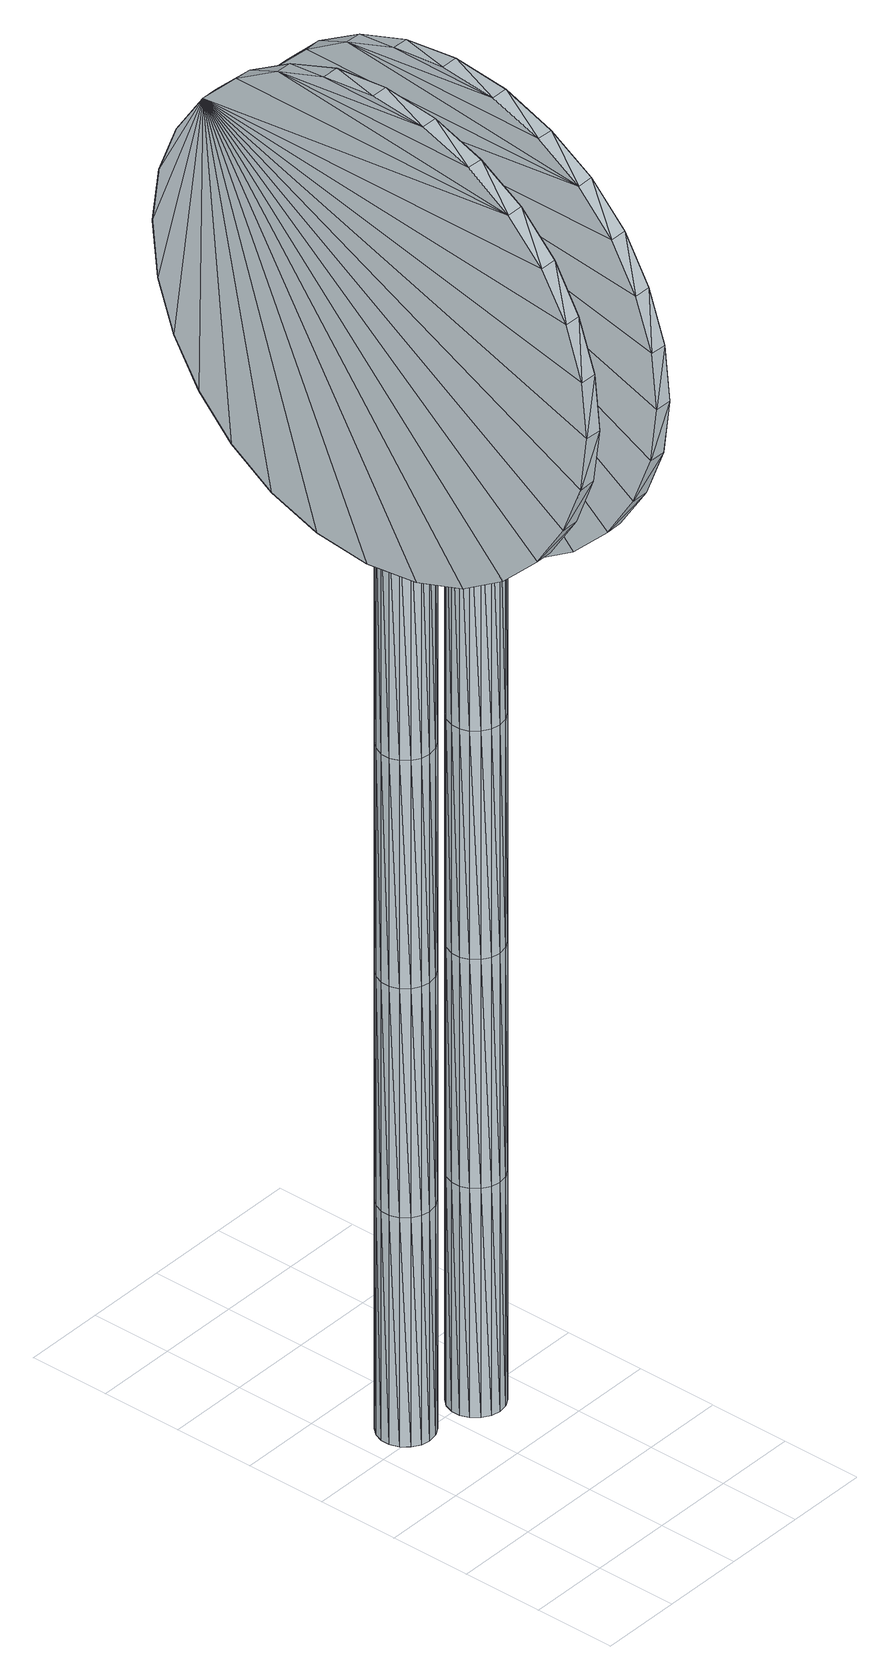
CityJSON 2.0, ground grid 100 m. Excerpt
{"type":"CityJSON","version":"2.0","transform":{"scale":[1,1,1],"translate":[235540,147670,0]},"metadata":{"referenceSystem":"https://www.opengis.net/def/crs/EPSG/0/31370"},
"CityObjects":{
"object1":{"type":"GenericCityObject","attributes":{"cluster":43,"mean_distance_to_centroid":0.143,"new_centroid_x":235489.19,"new_centroid_y":148067.54,"mean_distance_to_camera":5.22,"H1":0,"H2":0,"Z_final":110.97,"cluster2":-1,"proj_x":235486.86,"proj_y":148068.6,"id_line":90721,"bearing_l":204.55,"distance":2.57,"orientation":"left","G_obj":24.55},"geometry":[{"type":"MultiSurface","lod":"2","boundaries":[[[0,1,2]],[[2,1,3]],[[3,1,4]],[[4,1,5]],[[5,1,6]],[[1,7,6]],[[1,8,7]],[[1,9,8]],[[1,10,9]],[[1,11,10]],[[1,12,11]],[[1,13,12]],[[1,14,13]],[[15,14,1]],[[16,15,1]],[[17,16,1]],[[18,17,1]],[[0,18,1]],[[19,20,0]],[[19,0,2]],[[21,19,2]],[[21,2,3]],[[21,3,22]],[[22,3,4]],[[22,4,23]],[[23,4,5]],[[23,5,24]],[[24,5,6]],[[24,6,25]],[[25,6,7]],[[25,7,26]],[[26,7,8]],[[26,8,27]],[[8,9,27]],[[27,9,28]],[[9,10,28]],[[10,29,28]],[[10,11,29]],[[11,30,29]],[[11,12,30]],[[30,12,31]],[[31,12,13]],[[31,13,32]],[[32,13,14]],[[32,14,33]],[[33,14,15]],[[33,15,34]],[[34,15,16]],[[34,16,35]],[[35,16,17]],[[36,35,17]],[[18,36,17]],[[20,36,18]],[[20,18,0]],[[37,38,20]],[[37,20,19]],[[39,37,19]],[[21,39,19]],[[39,21,40]],[[40,21,22]],[[40,22,41]],[[41,22,23]],[[41,23,42]],[[42,23,24]],[[42,24,43]],[[43,24,25]],[[43,25,44]],[[44,25,26]],[[26,45,44]],[[26,27,45]],[[27,46,45]],[[27,28,46]],[[28,47,46]],[[28,29,47]],[[47,29,48]],[[29,30,48]],[[48,30,49]],[[49,30,31]],[[49,31,50]],[[50,31,32]],[[50,32,51]],[[51,32,33]],[[51,33,52]],[[52,33,34]],[[52,34,53]],[[53,34,35]],[[54,53,35]],[[54,35,36]],[[38,54,36]],[[38,36,20]],[[55,56,38]],[[55,38,37]],[[57,55,37]],[[57,37,39]],[[57,39,58]],[[58,39,40]],[[58,40,59]],[[59,40,41]],[[59,41,60]],[[60,41,42]],[[60,42,61]],[[61,42,43]],[[61,43,62]],[[62,43,44]],[[44,63,62]],[[44,45,63]],[[45,64,63]],[[45,46,64]],[[46,65,64]],[[46,47,65]],[[47,66,65]],[[47,48,66]],[[66,48,67]],[[67,48,49]],[[67,49,68]],[[68,49,50]],[[68,50,69]],[[69,50,51]],[[69,51,70]],[[70,51,52]],[[70,52,71]],[[71,52,53]],[[72,71,53]],[[72,53,54]],[[56,72,54]],[[56,54,38]],[[73,74,56]],[[73,56,55]],[[75,73,55]],[[75,55,57]],[[75,57,76]],[[76,57,58]],[[76,58,77]],[[77,58,59]],[[77,59,78]],[[78,59,60]],[[78,60,79]],[[79,60,61]],[[79,61,80]],[[80,61,62]],[[62,81,80]],[[62,63,81]],[[63,82,81]],[[63,64,82]],[[64,83,82]],[[64,65,83]],[[65,84,83]],[[65,66,84]],[[84,66,85]],[[85,66,67]],[[85,67,86]],[[86,67,68]],[[86,68,87]],[[87,68,69]],[[87,69,88]],[[88,69,70]],[[88,70,89]],[[89,70,71]],[[90,89,71]],[[90,71,72]],[[74,90,72]],[[74,72,56]],[[91,92,74]],[[91,74,73]],[[93,91,73]],[[93,73,75]],[[93,75,94]],[[94,75,76]],[[94,76,95]],[[95,76,77]],[[95,77,96]],[[96,77,78]],[[96,78,97]],[[97,78,79]],[[97,79,98]],[[98,79,80]],[[80,99,98]],[[80,81,99]],[[81,100,99]],[[81,82,100]],[[82,101,100]],[[82,83,101]],[[83,102,101]],[[83,84,102]],[[102,84,103]],[[103,84,85]],[[103,85,104]],[[104,85,86]],[[104,86,105]],[[105,86,87]],[[105,87,106]],[[106,87,88]],[[106,88,107]],[[107,88,89]],[[108,107,89]],[[108,89,90]],[[92,108,90]],[[92,90,74]],[[92,91,109]],[[91,93,109]],[[93,94,109]],[[94,95,109]],[[95,96,109]],[[109,96,97]],[[109,97,98]],[[109,98,99]],[[109,99,100]],[[109,100,101]],[[109,101,102]],[[109,102,103]],[[109,103,104]],[[105,109,104]],[[106,109,105]],[[107,109,106]],[[108,109,107]],[[92,109,108]],[[110,111,112]],[[113,112,114]],[[115,112,113]],[[116,112,115]],[[117,112,116]],[[118,112,117]],[[119,112,118]],[[120,112,119]],[[121,112,120]],[[122,112,121]],[[122,123,112]],[[123,110,112]],[[111,124,112]],[[124,125,112]],[[125,126,112]],[[126,127,112]],[[127,128,112]],[[128,129,112]],[[129,130,112]],[[130,131,112]],[[112,131,132]],[[131,133,132]],[[131,134,133]],[[133,134,135]],[[133,135,136]],[[135,137,136]],[[133,136,138]],[[136,139,138]],[[136,137,139]],[[137,140,139]],[[137,135,140]],[[135,141,140]],[[135,134,141]],[[134,142,141]],[[134,131,142]],[[131,143,142]],[[131,130,143]],[[143,130,144]],[[144,130,129]],[[144,129,145]],[[145,129,128]],[[145,128,146]],[[146,127,147]],[[147,127,126]],[[147,126,148]],[[148,126,125]],[[148,125,149]],[[149,125,124]],[[150,149,124]],[[150,124,111]],[[151,150,111]],[[151,111,110]],[[152,151,110]],[[152,110,123]],[[146,128,127]],[[153,123,122]],[[154,153,122]],[[154,122,121]],[[155,154,121]],[[155,121,120]],[[156,155,120]],[[156,120,119]],[[157,156,119]],[[157,119,118]],[[157,118,158]],[[158,118,117]],[[158,117,159]],[[153,152,123]],[[159,117,116]],[[159,116,160]],[[160,116,115]],[[160,115,161]],[[161,115,113]],[[161,113,162]],[[162,113,114]],[[162,114,163]],[[163,114,112]],[[163,112,164]],[[164,112,132]],[[132,165,164]],[[132,133,165]],[[133,138,165]],[[138,139,140]],[[161,162,163]],[[160,161,163]],[[159,160,163]],[[158,159,163]],[[157,158,163]],[[156,157,163]],[[155,156,163]],[[154,155,163]],[[153,154,163]],[[153,163,152]],[[152,163,151]],[[151,163,150]],[[150,163,149]],[[149,163,148]],[[148,163,147]],[[147,163,146]],[[146,163,145]],[[145,163,144]],[[144,163,143]],[[143,163,142]],[[163,164,142]],[[142,164,165]],[[142,165,141]],[[165,140,141]],[[165,138,140]],[[166,167,168]],[[168,167,169]],[[170,168,169]],[[170,169,171]],[[170,171,172]],[[172,171,173]],[[172,173,174]],[[174,173,175]],[[174,175,176]],[[176,175,177]],[[176,177,178]],[[178,177,179]],[[178,179,180]],[[180,179,181]],[[180,181,182]],[[182,181,183]],[[182,183,184]],[[184,183,185]],[[184,185,186]],[[186,185,187]],[[186,187,188]],[[188,187,189]],[[188,189,190]],[[190,189,191]],[[192,190,191]],[[192,191,193]],[[194,192,193]],[[194,193,195]],[[196,194,195]],[[196,195,197]],[[198,196,197]],[[198,197,199]],[[200,198,199]],[[200,199,201]],[[202,200,201]],[[202,201,203]],[[204,202,203]],[[204,203,205]],[[206,204,205]],[[206,205,207]],[[208,206,207]],[[208,207,209]],[[210,208,209]],[[210,209,211]],[[212,210,211]],[[212,211,213]],[[214,212,213]],[[214,213,215]],[[216,214,215]],[[216,215,217]],[[216,217,218]],[[218,217,219]],[[218,219,220]],[[220,219,221]],[[220,221,222]],[[222,221,223]],[[222,223,224]],[[224,223,225]],[[224,225,226]],[[226,225,227]],[[226,227,228]],[[228,227,229]],[[228,229,230]],[[230,229,231]],[[230,231,232]],[[232,231,233]],[[232,233,234]],[[234,233,235]],[[234,235,236]],[[236,235,237]],[[236,237,238]],[[238,237,239]],[[240,238,239]],[[240,239,241]],[[240,241,242]],[[242,241,243]],[[243,244,242]],[[243,245,244]],[[244,245,246]],[[246,245,247]],[[246,247,248]],[[248,247,249]],[[248,249,250]],[[250,249,251]],[[250,251,252]],[[252,251,253]],[[252,253,254]],[[254,253,255]],[[254,255,256]],[[256,255,257]],[[256,257,258]],[[258,257,259]],[[258,259,260]],[[260,259,261]],[[260,261,262]],[[262,261,263]],[[262,263,264]],[[264,263,265]],[[264,265,266]],[[266,265,267]],[[266,267,268]],[[268,267,269]],[[269,270,268]],[[269,271,270]],[[271,272,270]],[[271,273,272]],[[273,274,272]],[[273,275,274]],[[275,276,274]],[[275,277,276]],[[277,278,276]],[[277,279,278]],[[279,280,278]],[[279,281,280]],[[281,282,280]],[[281,283,282]],[[283,284,282]],[[283,285,284]],[[285,286,284]],[[285,287,286]],[[287,288,286]],[[287,289,288]],[[289,290,288]],[[289,291,290]],[[290,291,292]],[[292,291,293]],[[292,293,294]],[[294,293,295]],[[294,295,296]],[[296,295,297]],[[296,297,298]],[[298,297,299]],[[298,299,300]],[[300,299,301]],[[300,301,302]],[[302,301,303]],[[302,303,304]],[[304,303,305]],[[304,305,306]],[[306,305,307]],[[306,307,308]],[[308,307,309]],[[308,309,310]],[[310,309,311]],[[310,311,312]],[[312,311,313]],[[313,166,312]],[[313,167,166]],[[169,167,313]],[[169,313,171]],[[171,313,311]],[[173,171,311]],[[173,311,309]],[[175,173,309]],[[175,309,307]],[[177,175,307]],[[177,307,305]],[[179,177,305]],[[179,305,303]],[[181,179,303]],[[181,303,301]],[[183,181,301]],[[183,301,299]],[[183,299,297]],[[185,183,297]],[[185,297,295]],[[187,185,295]],[[187,295,293]],[[189,187,293]],[[189,293,291]],[[189,291,289]],[[189,289,287]],[[191,189,287]],[[191,287,285]],[[193,191,285]],[[195,193,285]],[[195,285,283]],[[197,195,283]],[[199,197,283]],[[201,199,283]],[[201,283,281]],[[203,201,281]],[[205,203,281]],[[205,281,279]],[[205,279,207]],[[207,279,209]],[[209,279,277]],[[209,277,211]],[[211,277,275]],[[211,275,213]],[[213,275,273]],[[213,273,215]],[[215,273,271]],[[215,271,217]],[[217,271,219]],[[219,271,269]],[[219,269,221]],[[221,269,223]],[[223,269,267]],[[223,267,225]],[[225,267,265]],[[225,265,227]],[[227,265,263]],[[227,263,229]],[[229,263,261]],[[229,261,231]],[[231,261,259]],[[231,259,257]],[[231,257,233]],[[233,257,255]],[[233,255,235]],[[235,255,253]],[[235,253,237]],[[253,251,237]],[[237,251,249]],[[237,249,239]],[[249,247,239]],[[239,247,245]],[[239,245,241]],[[241,245,243]],[[240,242,244]],[[168,312,166]],[[170,312,168]],[[170,310,312]],[[172,310,170]],[[172,308,310]],[[174,308,172]],[[174,306,308]],[[176,306,174]],[[176,304,306]],[[178,304,176]],[[178,302,304]],[[180,302,178]],[[180,300,302]],[[182,300,180]],[[182,298,300]],[[182,296,298]],[[184,296,182]],[[184,294,296]],[[186,294,184]],[[186,292,294]],[[188,292,186]],[[188,290,292]],[[188,288,290]],[[188,286,288]],[[190,286,188]],[[190,284,286]],[[192,284,190]],[[194,284,192]],[[194,282,284]],[[196,282,194]],[[198,282,196]],[[200,282,198]],[[200,280,282]],[[202,280,200]],[[204,280,202]],[[204,278,280]],[[204,206,278]],[[206,208,278]],[[208,276,278]],[[208,210,276]],[[210,274,276]],[[210,212,274]],[[212,272,274]],[[212,214,272]],[[214,270,272]],[[214,216,270]],[[216,218,270]],[[218,268,270]],[[218,220,268]],[[220,222,268]],[[222,266,268]],[[222,224,266]],[[224,264,266]],[[224,226,264]],[[226,262,264]],[[226,228,262]],[[228,260,262]],[[228,230,260]],[[230,258,260]],[[230,256,258]],[[230,232,256]],[[232,254,256]],[[232,234,254]],[[234,252,254]],[[234,236,252]],[[252,236,250]],[[236,248,250]],[[236,238,248]],[[248,238,246]],[[238,244,246]],[[238,240,244]],[[314,315,316]],[[316,315,317]],[[318,316,317]],[[318,317,319]],[[318,319,320]],[[320,319,321]],[[320,321,322]],[[322,321,323]],[[322,323,324]],[[324,323,325]],[[324,325,326]],[[326,325,327]],[[326,327,328]],[[328,327,329]],[[328,329,330]],[[330,329,331]],[[330,331,332]],[[332,331,333]],[[332,333,334]],[[334,333,335]],[[334,335,336]],[[336,335,337]],[[336,337,338]],[[338,337,339]],[[340,338,339]],[[340,339,341]],[[342,340,341]],[[342,341,343]],[[344,342,343]],[[344,343,345]],[[346,344,345]],[[346,345,347]],[[348,346,347]],[[348,347,349]],[[350,348,349]],[[350,349,351]],[[352,350,351]],[[352,351,353]],[[354,352,353]],[[354,353,355]],[[356,354,355]],[[356,355,357]],[[358,356,357]],[[358,357,359]],[[360,358,359]],[[360,359,361]],[[362,360,361]],[[362,361,363]],[[364,362,363]],[[364,363,365]],[[364,365,366]],[[366,365,367]],[[366,367,368]],[[368,367,369]],[[368,369,370]],[[370,369,371]],[[370,371,372]],[[372,371,373]],[[372,373,374]],[[374,373,375]],[[374,375,376]],[[376,375,377]],[[376,377,378]],[[378,377,379]],[[378,379,380]],[[380,379,381]],[[380,381,382]],[[382,381,383]],[[382,383,384]],[[384,383,385]],[[384,385,386]],[[386,385,387]],[[388,386,387]],[[388,387,389]],[[388,389,390]],[[390,389,391]],[[391,392,390]],[[391,393,392]],[[392,393,394]],[[394,393,395]],[[394,395,396]],[[396,395,397]],[[396,397,398]],[[398,397,399]],[[398,399,400]],[[400,399,401]],[[400,401,402]],[[402,401,403]],[[402,403,404]],[[404,403,405]],[[404,405,406]],[[406,405,407]],[[406,407,408]],[[408,407,409]],[[408,409,410]],[[410,409,411]],[[410,411,412]],[[412,411,413]],[[412,413,414]],[[414,413,415]],[[414,415,416]],[[416,415,417]],[[417,418,416]],[[417,419,418]],[[419,420,418]],[[419,421,420]],[[421,422,420]],[[421,423,422]],[[423,424,422]],[[423,425,424]],[[425,426,424]],[[425,427,426]],[[427,428,426]],[[427,429,428]],[[429,430,428]],[[429,431,430]],[[431,432,430]],[[431,433,432]],[[433,434,432]],[[433,435,434]],[[435,436,434]],[[435,437,436]],[[437,438,436]],[[437,439,438]],[[438,439,440]],[[440,439,441]],[[440,441,442]],[[442,441,443]],[[442,443,444]],[[444,443,445]],[[444,445,446]],[[446,445,447]],[[446,447,448]],[[448,447,449]],[[448,449,450]],[[450,449,451]],[[450,451,452]],[[452,451,453]],[[452,453,454]],[[454,453,455]],[[454,455,456]],[[456,455,457]],[[456,457,458]],[[458,457,459]],[[458,459,460]],[[460,459,461]],[[461,314,460]],[[461,315,314]],[[317,315,461]],[[317,461,319]],[[319,461,459]],[[321,319,459]],[[321,459,457]],[[323,321,457]],[[323,457,455]],[[325,323,455]],[[325,455,453]],[[327,325,453]],[[327,453,451]],[[329,327,451]],[[329,451,449]],[[331,329,449]],[[331,449,447]],[[331,447,445]],[[333,331,445]],[[333,445,443]],[[335,333,443]],[[335,443,441]],[[337,335,441]],[[337,441,439]],[[337,439,437]],[[337,437,435]],[[339,337,435]],[[339,435,433]],[[341,339,433]],[[343,341,433]],[[343,433,431]],[[345,343,431]],[[347,345,431]],[[349,347,431]],[[349,431,429]],[[351,349,429]],[[353,351,429]],[[353,429,427]],[[353,427,355]],[[355,427,357]],[[357,427,425]],[[357,425,359]],[[359,425,423]],[[359,423,361]],[[361,423,421]],[[361,421,363]],[[363,421,419]],[[363,419,365]],[[365,419,367]],[[367,419,417]],[[367,417,369]],[[369,417,371]],[[371,417,415]],[[371,415,373]],[[373,415,413]],[[373,413,375]],[[375,413,411]],[[375,411,377]],[[377,411,409]],[[377,409,379]],[[379,409,407]],[[379,407,405]],[[379,405,381]],[[381,405,403]],[[381,403,383]],[[383,403,401]],[[383,401,385]],[[401,399,385]],[[385,399,397]],[[385,397,387]],[[397,395,387]],[[387,395,393]],[[387,393,389]],[[389,393,391]],[[388,390,392]],[[316,460,314]],[[318,460,316]],[[318,458,460]],[[320,458,318]],[[320,456,458]],[[322,456,320]],[[322,454,456]],[[324,454,322]],[[324,452,454]],[[326,452,324]],[[326,450,452]],[[328,450,326]],[[328,448,450]],[[330,448,328]],[[330,446,448]],[[330,444,446]],[[332,444,330]],[[332,442,444]],[[334,442,332]],[[334,440,442]],[[336,440,334]],[[336,438,440]],[[336,436,438]],[[336,434,436]],[[338,434,336]],[[338,432,434]],[[340,432,338]],[[342,432,340]],[[342,430,432]],[[344,430,342]],[[346,430,344]],[[348,430,346]],[[348,428,430]],[[350,428,348]],[[352,428,350]],[[352,426,428]],[[352,354,426]],[[354,356,426]],[[356,424,426]],[[356,358,424]],[[358,422,424]],[[358,360,422]],[[360,420,422]],[[360,362,420]],[[362,418,420]],[[362,364,418]],[[364,366,418]],[[366,416,418]],[[366,368,416]],[[368,370,416]],[[370,414,416]],[[370,372,414]],[[372,412,414]],[[372,374,412]],[[374,410,412]],[[374,376,410]],[[376,408,410]],[[376,378,408]],[[378,406,408]],[[378,404,406]],[[378,380,404]],[[380,402,404]],[[380,382,402]],[[382,400,402]],[[382,384,400]],[[400,384,398]],[[384,396,398]],[[384,386,396]],[[396,386,394]],[[386,392,394]],[[386,388,392]]]}]},
"object2":{"type":"GenericCityObject","attributes":{"cluster":77,"mean_distance_to_centroid":0.174,"new_centroid_x":235577.16,"new_centroid_y":148045.66,"mean_distance_to_camera":6.97,"H1":0,"H2":0,"Z_final":105.87,"cluster2":-1,"proj_x":235574.45,"proj_y":148048.76,"id_line":97387,"bearing_l":228.71,"distance":4.12,"orientation":"left","G_obj":48.71},"geometry":[{"type":"MultiSurface","lod":"2","boundaries":[[[462,463,464]],[[464,463,465]],[[465,463,466]],[[466,463,467]],[[467,463,468]],[[463,469,468]],[[463,470,469]],[[463,471,470]],[[463,472,471]],[[463,473,472]],[[463,474,473]],[[463,475,474]],[[463,476,475]],[[477,476,463]],[[478,477,463]],[[479,478,463]],[[480,479,463]],[[462,480,463]],[[481,482,462]],[[481,462,464]],[[483,481,464]],[[483,464,465]],[[483,465,484]],[[484,465,466]],[[484,466,485]],[[485,466,467]],[[485,467,486]],[[486,467,468]],[[486,468,487]],[[487,468,469]],[[487,469,488]],[[488,469,470]],[[488,470,489]],[[470,471,489]],[[489,471,490]],[[471,472,490]],[[472,491,490]],[[472,473,491]],[[473,492,491]],[[473,474,492]],[[492,474,493]],[[493,474,475]],[[493,475,494]],[[494,475,476]],[[494,476,495]],[[495,476,477]],[[495,477,496]],[[496,477,478]],[[496,478,497]],[[497,478,479]],[[498,497,479]],[[480,498,479]],[[482,498,480]],[[482,480,462]],[[499,500,482]],[[499,482,481]],[[501,499,481]],[[483,501,481]],[[501,483,502]],[[502,483,484]],[[502,484,503]],[[503,484,485]],[[503,485,504]],[[504,485,486]],[[504,486,505]],[[505,486,487]],[[505,487,506]],[[506,487,488]],[[488,507,506]],[[488,489,507]],[[489,508,507]],[[489,490,508]],[[490,509,508]],[[490,491,509]],[[509,491,510]],[[491,492,510]],[[510,492,511]],[[511,492,493]],[[511,493,512]],[[512,493,494]],[[512,494,513]],[[513,494,495]],[[513,495,514]],[[514,495,496]],[[514,496,515]],[[515,496,497]],[[516,515,497]],[[516,497,498]],[[500,516,498]],[[500,498,482]],[[517,518,500]],[[517,500,499]],[[519,517,499]],[[519,499,501]],[[519,501,520]],[[520,501,502]],[[520,502,521]],[[521,502,503]],[[521,503,522]],[[522,503,504]],[[522,504,523]],[[523,504,505]],[[523,505,524]],[[524,505,506]],[[506,525,524]],[[506,507,525]],[[507,526,525]],[[507,508,526]],[[508,527,526]],[[508,509,527]],[[509,528,527]],[[509,510,528]],[[528,510,529]],[[529,510,511]],[[529,511,530]],[[530,511,512]],[[530,512,531]],[[531,512,513]],[[531,513,532]],[[532,513,514]],[[532,514,533]],[[533,514,515]],[[534,533,515]],[[534,515,516]],[[518,534,516]],[[518,516,500]],[[535,536,518]],[[535,518,517]],[[537,535,517]],[[537,517,519]],[[537,519,538]],[[538,519,520]],[[538,520,539]],[[539,520,521]],[[539,521,540]],[[540,521,522]],[[540,522,541]],[[541,522,523]],[[541,523,542]],[[542,523,524]],[[524,543,542]],[[524,525,543]],[[525,544,543]],[[525,526,544]],[[526,545,544]],[[526,527,545]],[[527,546,545]],[[527,528,546]],[[546,528,547]],[[547,528,529]],[[547,529,548]],[[548,529,530]],[[548,530,549]],[[549,530,531]],[[549,531,550]],[[550,531,532]],[[550,532,551]],[[551,532,533]],[[552,551,533]],[[552,533,534]],[[536,552,534]],[[536,534,518]],[[553,554,536]],[[553,536,535]],[[555,553,535]],[[555,535,537]],[[555,537,556]],[[556,537,538]],[[556,538,557]],[[557,538,539]],[[557,539,558]],[[558,539,540]],[[558,540,559]],[[559,540,541]],[[559,541,560]],[[560,541,542]],[[542,561,560]],[[542,543,561]],[[543,562,561]],[[543,544,562]],[[544,563,562]],[[544,545,563]],[[545,564,563]],[[545,546,564]],[[564,546,565]],[[565,546,547]],[[565,547,566]],[[566,547,548]],[[566,548,567]],[[567,548,549]],[[567,549,568]],[[568,549,550]],[[568,550,569]],[[569,550,551]],[[570,569,551]],[[570,551,552]],[[554,570,552]],[[554,552,536]],[[554,553,571]],[[553,555,571]],[[555,556,571]],[[556,557,571]],[[557,558,571]],[[571,558,559]],[[571,559,560]],[[571,560,561]],[[571,561,562]],[[571,562,563]],[[571,563,564]],[[571,564,565]],[[571,565,566]],[[567,571,566]],[[568,571,567]],[[569,571,568]],[[570,571,569]],[[554,571,570]],[[572,573,574]],[[575,574,576]],[[577,574,575]],[[578,574,577]],[[579,574,578]],[[580,574,579]],[[581,574,580]],[[582,574,581]],[[583,574,582]],[[584,574,583]],[[584,585,574]],[[585,572,574]],[[573,586,574]],[[586,587,574]],[[587,588,574]],[[588,589,574]],[[589,590,574]],[[590,591,574]],[[591,592,574]],[[592,593,574]],[[574,593,594]],[[593,595,594]],[[593,596,595]],[[595,596,597]],[[595,597,598]],[[597,599,598]],[[595,598,600]],[[598,601,600]],[[598,599,601]],[[599,602,601]],[[599,597,602]],[[597,603,602]],[[597,596,603]],[[596,604,603]],[[596,593,604]],[[593,605,604]],[[593,592,605]],[[605,592,606]],[[606,592,591]],[[606,591,607]],[[607,591,590]],[[607,590,608]],[[608,589,609]],[[609,589,588]],[[609,588,610]],[[610,588,587]],[[610,587,611]],[[611,587,586]],[[612,611,586]],[[612,586,573]],[[613,612,573]],[[613,573,572]],[[614,613,572]],[[614,572,585]],[[608,590,589]],[[615,585,584]],[[616,615,584]],[[616,584,583]],[[617,616,583]],[[617,583,582]],[[618,617,582]],[[618,582,581]],[[619,618,581]],[[619,581,580]],[[619,580,620]],[[620,580,579]],[[620,579,621]],[[615,614,585]],[[621,579,578]],[[621,578,622]],[[622,578,577]],[[622,577,623]],[[623,577,575]],[[623,575,624]],[[624,575,576]],[[624,576,625]],[[625,576,574]],[[625,574,626]],[[626,574,594]],[[594,627,626]],[[594,595,627]],[[595,600,627]],[[600,601,602]],[[623,624,625]],[[622,623,625]],[[621,622,625]],[[620,621,625]],[[619,620,625]],[[618,619,625]],[[617,618,625]],[[616,617,625]],[[615,616,625]],[[615,625,614]],[[614,625,613]],[[613,625,612]],[[612,625,611]],[[611,625,610]],[[610,625,609]],[[609,625,608]],[[608,625,607]],[[607,625,606]],[[606,625,605]],[[605,625,604]],[[625,626,604]],[[604,626,627]],[[604,627,603]],[[627,602,603]],[[627,600,602]],[[628,629,630]],[[630,629,631]],[[632,630,631]],[[632,631,633]],[[632,633,634]],[[634,633,635]],[[634,635,636]],[[636,635,637]],[[636,637,638]],[[638,637,639]],[[638,639,640]],[[640,639,641]],[[640,641,642]],[[642,641,643]],[[642,643,644]],[[644,643,645]],[[644,645,646]],[[646,645,647]],[[646,647,648]],[[648,647,649]],[[648,649,650]],[[650,649,651]],[[650,651,652]],[[652,651,653]],[[654,652,653]],[[654,653,655]],[[656,654,655]],[[656,655,657]],[[658,656,657]],[[658,657,659]],[[660,658,659]],[[660,659,661]],[[662,660,661]],[[662,661,663]],[[664,662,663]],[[664,663,665]],[[666,664,665]],[[666,665,667]],[[668,666,667]],[[668,667,669]],[[670,668,669]],[[670,669,671]],[[672,670,671]],[[672,671,673]],[[674,672,673]],[[674,673,675]],[[676,674,675]],[[676,675,677]],[[678,676,677]],[[678,677,679]],[[678,679,680]],[[680,679,681]],[[680,681,682]],[[682,681,683]],[[682,683,684]],[[684,683,685]],[[684,685,686]],[[686,685,687]],[[686,687,688]],[[688,687,689]],[[688,689,690]],[[690,689,691]],[[690,691,692]],[[692,691,693]],[[692,693,694]],[[694,693,695]],[[694,695,696]],[[696,695,697]],[[696,697,698]],[[698,697,699]],[[698,699,700]],[[700,699,701]],[[702,700,701]],[[702,701,703]],[[702,703,704]],[[704,703,705]],[[705,706,704]],[[705,707,706]],[[706,707,708]],[[708,707,709]],[[708,709,710]],[[710,709,711]],[[710,711,712]],[[712,711,713]],[[712,713,714]],[[714,713,715]],[[714,715,716]],[[716,715,717]],[[716,717,718]],[[718,717,719]],[[718,719,720]],[[720,719,721]],[[720,721,722]],[[722,721,723]],[[722,723,724]],[[724,723,725]],[[724,725,726]],[[726,725,727]],[[726,727,728]],[[728,727,729]],[[728,729,730]],[[730,729,731]],[[731,732,730]],[[731,733,732]],[[733,734,732]],[[733,735,734]],[[735,736,734]],[[735,737,736]],[[737,738,736]],[[737,739,738]],[[739,740,738]],[[739,741,740]],[[741,742,740]],[[741,743,742]],[[743,744,742]],[[743,745,744]],[[745,746,744]],[[745,747,746]],[[747,748,746]],[[747,749,748]],[[749,750,748]],[[749,751,750]],[[751,752,750]],[[751,753,752]],[[752,753,754]],[[754,753,755]],[[754,755,756]],[[756,755,757]],[[756,757,758]],[[758,757,759]],[[758,759,760]],[[760,759,761]],[[760,761,762]],[[762,761,763]],[[762,763,764]],[[764,763,765]],[[764,765,766]],[[766,765,767]],[[766,767,768]],[[768,767,769]],[[768,769,770]],[[770,769,771]],[[770,771,772]],[[772,771,773]],[[772,773,774]],[[774,773,775]],[[775,628,774]],[[775,629,628]],[[631,629,775]],[[631,775,633]],[[633,775,773]],[[635,633,773]],[[635,773,771]],[[637,635,771]],[[637,771,769]],[[639,637,769]],[[639,769,767]],[[641,639,767]],[[641,767,765]],[[643,641,765]],[[643,765,763]],[[645,643,763]],[[645,763,761]],[[645,761,759]],[[647,645,759]],[[647,759,757]],[[649,647,757]],[[649,757,755]],[[651,649,755]],[[651,755,753]],[[651,753,751]],[[651,751,749]],[[653,651,749]],[[653,749,747]],[[655,653,747]],[[657,655,747]],[[657,747,745]],[[659,657,745]],[[661,659,745]],[[663,661,745]],[[663,745,743]],[[665,663,743]],[[667,665,743]],[[667,743,741]],[[667,741,669]],[[669,741,671]],[[671,741,739]],[[671,739,673]],[[673,739,737]],[[673,737,675]],[[675,737,735]],[[675,735,677]],[[677,735,733]],[[677,733,679]],[[679,733,681]],[[681,733,731]],[[681,731,683]],[[683,731,685]],[[685,731,729]],[[685,729,687]],[[687,729,727]],[[687,727,689]],[[689,727,725]],[[689,725,691]],[[691,725,723]],[[691,723,693]],[[693,723,721]],[[693,721,719]],[[693,719,695]],[[695,719,717]],[[695,717,697]],[[697,717,715]],[[697,715,699]],[[715,713,699]],[[699,713,711]],[[699,711,701]],[[711,709,701]],[[701,709,707]],[[701,707,703]],[[703,707,705]],[[702,704,706]],[[630,774,628]],[[632,774,630]],[[632,772,774]],[[634,772,632]],[[634,770,772]],[[636,770,634]],[[636,768,770]],[[638,768,636]],[[638,766,768]],[[640,766,638]],[[640,764,766]],[[642,764,640]],[[642,762,764]],[[644,762,642]],[[644,760,762]],[[644,758,760]],[[646,758,644]],[[646,756,758]],[[648,756,646]],[[648,754,756]],[[650,754,648]],[[650,752,754]],[[650,750,752]],[[650,748,750]],[[652,748,650]],[[652,746,748]],[[654,746,652]],[[656,746,654]],[[656,744,746]],[[658,744,656]],[[660,744,658]],[[662,744,660]],[[662,742,744]],[[664,742,662]],[[666,742,664]],[[666,740,742]],[[666,668,740]],[[668,670,740]],[[670,738,740]],[[670,672,738]],[[672,736,738]],[[672,674,736]],[[674,734,736]],[[674,676,734]],[[676,732,734]],[[676,678,732]],[[678,680,732]],[[680,730,732]],[[680,682,730]],[[682,684,730]],[[684,728,730]],[[684,686,728]],[[686,726,728]],[[686,688,726]],[[688,724,726]],[[688,690,724]],[[690,722,724]],[[690,692,722]],[[692,720,722]],[[692,718,720]],[[692,694,718]],[[694,716,718]],[[694,696,716]],[[696,714,716]],[[696,698,714]],[[714,698,712]],[[698,710,712]],[[698,700,710]],[[710,700,708]],[[700,706,708]],[[700,702,706]],[[776,777,778]],[[778,777,779]],[[780,778,779]],[[780,779,781]],[[780,781,782]],[[782,781,783]],[[782,783,784]],[[784,783,785]],[[784,785,786]],[[786,785,787]],[[786,787,788]],[[788,787,789]],[[788,789,790]],[[790,789,791]],[[790,791,792]],[[792,791,793]],[[792,793,794]],[[794,793,795]],[[794,795,796]],[[796,795,797]],[[796,797,798]],[[798,797,799]],[[798,799,800]],[[800,799,801]],[[802,800,801]],[[802,801,803]],[[804,802,803]],[[804,803,805]],[[806,804,805]],[[806,805,807]],[[808,806,807]],[[808,807,809]],[[810,808,809]],[[810,809,811]],[[812,810,811]],[[812,811,813]],[[814,812,813]],[[814,813,815]],[[816,814,815]],[[816,815,817]],[[818,816,817]],[[818,817,819]],[[820,818,819]],[[820,819,821]],[[822,820,821]],[[822,821,823]],[[824,822,823]],[[824,823,825]],[[826,824,825]],[[826,825,827]],[[826,827,828]],[[828,827,829]],[[828,829,830]],[[830,829,831]],[[830,831,832]],[[832,831,833]],[[832,833,834]],[[834,833,835]],[[834,835,836]],[[836,835,837]],[[836,837,838]],[[838,837,839]],[[838,839,840]],[[840,839,841]],[[840,841,842]],[[842,841,843]],[[842,843,844]],[[844,843,845]],[[844,845,846]],[[846,845,847]],[[846,847,848]],[[848,847,849]],[[850,848,849]],[[850,849,851]],[[850,851,852]],[[852,851,853]],[[853,854,852]],[[853,855,854]],[[854,855,856]],[[856,855,857]],[[856,857,858]],[[858,857,859]],[[858,859,860]],[[860,859,861]],[[860,861,862]],[[862,861,863]],[[862,863,864]],[[864,863,865]],[[864,865,866]],[[866,865,867]],[[866,867,868]],[[868,867,869]],[[868,869,870]],[[870,869,871]],[[870,871,872]],[[872,871,873]],[[872,873,874]],[[874,873,875]],[[874,875,876]],[[876,875,877]],[[876,877,878]],[[878,877,879]],[[879,880,878]],[[879,881,880]],[[881,882,880]],[[881,883,882]],[[883,884,882]],[[883,885,884]],[[885,886,884]],[[885,887,886]],[[887,888,886]],[[887,889,888]],[[889,890,888]],[[889,891,890]],[[891,892,890]],[[891,893,892]],[[893,894,892]],[[893,895,894]],[[895,896,894]],[[895,897,896]],[[897,898,896]],[[897,899,898]],[[899,900,898]],[[899,901,900]],[[900,901,902]],[[902,901,903]],[[902,903,904]],[[904,903,905]],[[904,905,906]],[[906,905,907]],[[906,907,908]],[[908,907,909]],[[908,909,910]],[[910,909,911]],[[910,911,912]],[[912,911,913]],[[912,913,914]],[[914,913,915]],[[914,915,916]],[[916,915,917]],[[916,917,918]],[[918,917,919]],[[918,919,920]],[[920,919,921]],[[920,921,922]],[[922,921,923]],[[923,776,922]],[[923,777,776]],[[779,777,923]],[[779,923,781]],[[781,923,921]],[[783,781,921]],[[783,921,919]],[[785,783,919]],[[785,919,917]],[[787,785,917]],[[787,917,915]],[[789,787,915]],[[789,915,913]],[[791,789,913]],[[791,913,911]],[[793,791,911]],[[793,911,909]],[[793,909,907]],[[795,793,907]],[[795,907,905]],[[797,795,905]],[[797,905,903]],[[799,797,903]],[[799,903,901]],[[799,901,899]],[[799,899,897]],[[801,799,897]],[[801,897,895]],[[803,801,895]],[[805,803,895]],[[805,895,893]],[[807,805,893]],[[809,807,893]],[[811,809,893]],[[811,893,891]],[[813,811,891]],[[815,813,891]],[[815,891,889]],[[815,889,817]],[[817,889,819]],[[819,889,887]],[[819,887,821]],[[821,887,885]],[[821,885,823]],[[823,885,883]],[[823,883,825]],[[825,883,881]],[[825,881,827]],[[827,881,829]],[[829,881,879]],[[829,879,831]],[[831,879,833]],[[833,879,877]],[[833,877,835]],[[835,877,875]],[[835,875,837]],[[837,875,873]],[[837,873,839]],[[839,873,871]],[[839,871,841]],[[841,871,869]],[[841,869,867]],[[841,867,843]],[[843,867,865]],[[843,865,845]],[[845,865,863]],[[845,863,847]],[[863,861,847]],[[847,861,859]],[[847,859,849]],[[859,857,849]],[[849,857,855]],[[849,855,851]],[[851,855,853]],[[850,852,854]],[[778,922,776]],[[780,922,778]],[[780,920,922]],[[782,920,780]],[[782,918,920]],[[784,918,782]],[[784,916,918]],[[786,916,784]],[[786,914,916]],[[788,914,786]],[[788,912,914]],[[790,912,788]],[[790,910,912]],[[792,910,790]],[[792,908,910]],[[792,906,908]],[[794,906,792]],[[794,904,906]],[[796,904,794]],[[796,902,904]],[[798,902,796]],[[798,900,902]],[[798,898,900]],[[798,896,898]],[[800,896,798]],[[800,894,896]],[[802,894,800]],[[804,894,802]],[[804,892,894]],[[806,892,804]],[[808,892,806]],[[810,892,808]],[[810,890,892]],[[812,890,810]],[[814,890,812]],[[814,888,890]],[[814,816,888]],[[816,818,888]],[[818,886,888]],[[818,820,886]],[[820,884,886]],[[820,822,884]],[[822,882,884]],[[822,824,882]],[[824,880,882]],[[824,826,880]],[[826,828,880]],[[828,878,880]],[[828,830,878]],[[830,832,878]],[[832,876,878]],[[832,834,876]],[[834,874,876]],[[834,836,874]],[[836,872,874]],[[836,838,872]],[[838,870,872]],[[838,840,870]],[[840,868,870]],[[840,866,868]],[[840,842,866]],[[842,864,866]],[[842,844,864]],[[844,862,864]],[[844,846,862]],[[862,846,860]],[[846,858,860]],[[846,848,858]],[[858,848,856]],[[848,854,856]],[[848,850,854]]]}]}
},
"vertices":[
[58,352,2],[58,318,2],[70,350,2],[80,344,2],[87,335,2],[91,324,2],[91,313,2],[87,302,2],[80,293,2],[70,287,2],[58,285,2],[47,287,2],[37,293,2],[29,302,2],[25,313,2],[25,324,2],[29,335,2],[37,344,2],[47,350,2],[70,350,300],[58,352,300],[80,344,300],[87,335,300],[91,324,300],[91,313,300],[87,302,300],[80,293,300],[70,287,300],[58,285,300],[47,287,300],[37,293,300],[29,302,300],[25,313,300],[25,324,300],[29,335,300],[37,344,300],[47,350,300],[70,350,598],[58,352,598],[80,344,598],[87,335,598],[91,324,598],[91,313,598],[87,302,598],[80,293,598],[70,287,598],[58,285,598],[47,287,598],[37,293,598],[29,302,598],[25,313,598],[25,324,598],[29,335,598],[37,344,598],[47,350,598],[70,350,895],[58,352,895],[80,344,895],[87,335,895],[91,324,895],[91,313,895],[87,302,895],[80,293,895],[70,287,895],[58,285,895],[47,287,895],[37,293,895],[29,302,895],[25,313,895],[25,324,895],[29,335,895],[37,344,895],[47,350,895],[70,350,1193],[58,352,1193],[80,344,1193],[87,335,1193],[91,324,1193],[91,313,1193],[87,302,1193],[80,293,1193],[70,287,1193],[58,285,1193],[47,287,1193],[37,293,1193],[29,302,1193],[25,313,1193],[25,324,1193],[29,335,1193],[37,344,1193],[47,350,1193],[70,350,1491],[58,352,1491],[80,344,1491],[87,335,1491],[91,324,1491],[91,313,1491],[87,302,1491],[80,293,1491],[70,287,1491],[58,285,1491],[47,287,1491],[37,293,1491],[29,302,1491],[25,313,1491],[25,324,1491],[29,335,1491],[37,344,1491],[47,350,1491],[58,318,1491],[23,192,1185],[23,136,1221],[32,560,1645],[30,619,1525],[31,596,1589],[29,627,1456],[28,619,1387],[27,596,1324],[26,560,1268],[25,513,1221],[24,457,1185],[23,394,1162],[23,325,1154],[23,256,1162],[24,89,1268],[25,54,1324],[26,31,1387],[27,23,1456],[28,31,1525],[29,54,1589],[31,89,1645],[32,136,1692],[33,513,1692],[33,457,1727],[32,192,1727],[33,256,1750],[34,394,1750],[33,325,1758],[13,394,1750],[12,325,1758],[12,256,1750],[11,192,1728],[11,136,1692],[10,89,1645],[9,54,1589],[7,31,1526],[6,23,1457],[5,31,1387],[4,54,1324],[3,89,1268],[2,136,1221],[2,192,1185],[2,256,1163],[2,325,1155],[2,394,1163],[3,458,1185],[4,514,1221],[5,560,1268],[6,596,1324],[7,619,1387],[8,627,1457],[9,619,1526],[10,596,1589],[11,560,1645],[12,514,1692],[12,457,1728],[15,429,1304],[15,429,1265],[49,428,1304],[49,428,1265],[48,409,1304],[48,409,1265],[70,401,1304],[70,401,1265],[74,399,1304],[74,399,1265],[78,398,1304],[78,398,1265],[81,396,1304],[81,396,1265],[84,394,1304],[84,394,1265],[88,392,1304],[88,392,1265],[91,390,1304],[91,390,1265],[94,388,1304],[94,388,1265],[104,381,1304],[104,381,1265],[107,378,1304],[107,378,1265],[109,376,1304],[109,376,1265],[111,373,1304],[111,373,1265],[112,369,1304],[112,369,1265],[114,366,1304],[114,366,1265],[114,363,1304],[114,363,1265],[114,359,1304],[114,359,1265],[114,324,1304],[114,324,1265],[111,305,1304],[111,305,1265],[110,300,1304],[110,300,1265],[109,295,1304],[109,295,1265],[107,291,1304],[107,291,1265],[104,287,1304],[104,287,1265],[101,283,1304],[101,283,1265],[97,280,1304],[97,280,1265],[93,277,1304],[93,277,1265],[92,276,1304],[92,276,1265],[88,274,1304],[88,274,1265],[83,272,1304],[83,272,1265],[78,270,1304],[78,270,1265],[73,268,1304],[73,268,1265],[68,267,1304],[68,267,1265],[63,267,1304],[63,267,1265],[57,267,1304],[57,267,1265],[46,266,1304],[46,266,1265],[44,241,1304],[44,241,1265],[15,240,1304],[15,240,1265],[15,271,1304],[15,271,1265],[35,285,1304],[35,285,1265],[52,284,1304],[52,284,1265],[55,284,1304],[55,284,1265],[58,284,1304],[58,284,1265],[62,285,1304],[62,285,1265],[65,285,1304],[65,285,1265],[69,286,1304],[69,286,1265],[72,286,1304],[72,286,1265],[75,287,1304],[75,287,1265],[78,288,1304],[78,288,1265],[81,290,1304],[81,290,1265],[83,292,1304],[83,292,1265],[85,294,1304],[85,294,1265],[86,297,1304],[86,297,1265],[87,300,1304],[87,300,1265],[88,303,1304],[88,303,1265],[90,322,1304],[90,322,1265],[90,359,1304],[90,359,1265],[90,361,1304],[90,361,1265],[89,363,1304],[89,363,1265],[88,366,1304],[88,366,1265],[87,367,1304],[87,367,1265],[86,369,1304],[86,369,1265],[84,371,1304],[84,371,1265],[82,372,1304],[82,372,1265],[80,373,1304],[80,373,1265],[77,374,1304],[77,374,1265],[75,375,1304],[75,375,1265],[73,376,1304],[73,376,1265],[70,377,1304],[70,377,1265],[68,377,1304],[68,377,1265],[66,378,1304],[66,378,1265],[45,382,1304],[45,382,1265],[21,395,1304],[21,395,1265],[23,429,1473],[23,429,1434],[57,428,1473],[57,428,1434],[56,409,1473],[56,409,1434],[79,401,1473],[79,401,1434],[82,399,1473],[82,399,1434],[86,398,1473],[86,398,1434],[89,396,1473],[89,396,1434],[92,394,1473],[92,394,1434],[96,392,1473],[96,392,1434],[99,390,1473],[99,390,1434],[102,388,1473],[102,388,1434],[112,381,1473],[112,381,1434],[115,378,1473],[115,378,1434],[117,376,1473],[117,376,1434],[119,373,1473],[119,373,1434],[121,369,1473],[121,369,1434],[122,366,1473],[122,366,1434],[122,363,1473],[122,363,1434],[122,359,1473],[122,359,1434],[122,324,1473],[122,324,1434],[119,305,1473],[119,305,1434],[118,300,1473],[118,300,1434],[117,295,1473],[117,295,1434],[115,291,1473],[115,291,1434],[112,287,1473],[112,287,1434],[109,283,1473],[109,283,1434],[105,280,1473],[105,280,1434],[101,277,1473],[101,277,1434],[100,276,1473],[100,276,1434],[96,274,1473],[96,274,1434],[91,272,1473],[91,272,1434],[86,270,1473],[86,270,1434],[81,268,1473],[81,268,1434],[76,267,1473],[76,267,1434],[71,267,1473],[71,267,1434],[65,267,1473],[65,267,1434],[54,266,1473],[54,266,1434],[52,241,1473],[52,241,1434],[23,240,1473],[23,240,1434],[23,271,1473],[23,271,1434],[44,285,1473],[44,285,1434],[60,284,1473],[60,284,1434],[63,284,1473],[63,284,1434],[67,284,1473],[67,284,1434],[70,285,1473],[70,285,1434],[73,285,1473],[73,285,1434],[77,286,1473],[77,286,1434],[80,286,1473],[80,286,1434],[83,287,1473],[83,287,1434],[86,288,1473],[86,288,1434],[89,290,1473],[89,290,1434],[91,292,1473],[91,292,1434],[93,294,1473],[93,294,1434],[94,297,1473],[94,297,1434],[96,300,1473],[96,300,1434],[96,303,1473],[96,303,1434],[98,322,1473],[98,322,1434],[98,359,1473],[98,359,1434],[98,361,1473],[98,361,1434],[97,363,1473],[97,363,1434],[96,366,1473],[96,366,1434],[95,367,1473],[95,367,1434],[94,369,1473],[94,369,1434],[92,371,1473],[92,371,1434],[90,372,1473],[90,372,1434],[88,373,1473],[88,373,1434],[85,374,1473],[85,374,1434],[83,375,1473],[83,375,1434],[81,376,1473],[81,376,1434],[78,377,1473],[78,377,1434],[76,377,1473],[76,377,1434],[74,378,1473],[74,378,1434],[53,382,1473],[53,382,1434],[29,395,1473],[29,395,1434],
[146,330,2],[146,297,2],[158,328,2],[168,322,2],[175,313,2],[179,302,2],[179,291,2],[175,280,2],[168,271,2],[158,265,2],[146,263,2],[135,265,2],[125,271,2],[117,280,2],[113,291,2],[113,302,2],[117,313,2],[125,322,2],[135,328,2],[158,328,300],[146,330,300],[168,322,300],[175,313,300],[179,302,300],[179,291,300],[175,280,300],[168,271,300],[158,265,300],[146,263,300],[135,265,300],[125,271,300],[117,280,300],[113,291,300],[113,302,300],[117,313,300],[125,322,300],[135,328,300],[158,328,598],[146,330,598],[168,322,598],[175,313,598],[179,302,598],[179,291,598],[175,280,598],[168,271,598],[158,265,598],[146,263,598],[135,265,598],[125,271,598],[117,280,598],[113,291,598],[113,302,598],[117,313,598],[125,322,598],[135,328,598],[158,328,895],[146,330,895],[168,322,895],[175,313,895],[179,302,895],[179,291,895],[175,280,895],[168,271,895],[158,265,895],[146,263,895],[135,265,895],[125,271,895],[117,280,895],[113,291,895],[113,302,895],[117,313,895],[125,322,895],[135,328,895],[158,328,1193],[146,330,1193],[168,322,1193],[175,313,1193],[179,302,1193],[179,291,1193],[175,280,1193],[168,271,1193],[158,265,1193],[146,263,1193],[135,265,1193],[125,271,1193],[117,280,1193],[113,291,1193],[113,302,1193],[117,313,1193],[125,322,1193],[135,328,1193],[158,328,1491],[146,330,1491],[168,322,1491],[175,313,1491],[179,302,1491],[179,291,1491],[175,280,1491],[168,271,1491],[158,265,1491],[146,263,1491],[135,265,1491],[125,271,1491],[117,280,1491],[113,291,1491],[113,302,1491],[117,313,1491],[125,322,1491],[135,328,1491],[146,297,1491],[111,170,1185],[111,114,1221],[120,538,1645],[118,597,1525],[119,574,1589],[117,605,1456],[116,597,1387],[115,574,1324],[114,538,1268],[113,492,1221],[112,436,1185],[111,372,1162],[111,303,1154],[111,234,1162],[112,67,1268],[113,32,1324],[114,9,1387],[115,1,1456],[116,9,1525],[117,32,1589],[119,67,1645],[120,114,1692],[121,492,1692],[121,436,1727],[120,170,1727],[121,234,1750],[121,372,1750],[121,303,1758],[101,372,1750],[100,303,1758],[100,234,1750],[99,170,1728],[99,114,1692],[98,67,1645],[96,32,1589],[95,9,1526],[94,1,1457],[93,9,1387],[92,32,1324],[91,67,1268],[90,114,1221],[90,170,1185],[90,234,1163],[90,303,1155],[90,372,1163],[91,436,1185],[92,492,1221],[93,538,1268],[94,574,1324],[95,597,1387],[96,605,1457],[97,597,1526],[98,574,1589],[99,538,1645],[100,492,1692],[100,436,1728],[103,407,1304],[103,407,1265],[137,406,1304],[137,406,1265],[136,387,1304],[136,387,1265],[158,379,1304],[158,379,1265],[162,378,1304],[162,378,1265],[166,376,1304],[166,376,1265],[169,374,1304],[169,374,1265],[172,372,1304],[172,372,1265],[176,370,1304],[176,370,1265],[179,368,1304],[179,368,1265],[182,366,1304],[182,366,1265],[192,359,1304],[192,359,1265],[195,356,1304],[195,356,1265],[197,354,1304],[197,354,1265],[199,351,1304],[199,351,1265],[200,348,1304],[200,348,1265],[202,344,1304],[202,344,1265],[202,341,1304],[202,341,1265],[202,337,1304],[202,337,1265],[202,302,1304],[202,302,1265],[199,283,1304],[199,283,1265],[198,278,1304],[198,278,1265],[197,274,1304],[197,274,1265],[195,269,1304],[195,269,1265],[192,265,1304],[192,265,1265],[189,261,1304],[189,261,1265],[185,258,1304],[185,258,1265],[181,255,1304],[181,255,1265],[180,255,1304],[180,255,1265],[176,252,1304],[176,252,1265],[171,250,1304],[171,250,1265],[166,248,1304],[166,248,1265],[161,247,1304],[161,247,1265],[156,246,1304],[156,246,1265],[151,245,1304],[151,245,1265],[145,245,1304],[145,245,1265],[134,245,1304],[134,245,1265],[132,220,1304],[132,220,1265],[103,218,1304],[103,218,1265],[103,249,1304],[103,249,1265],[123,263,1304],[123,263,1265],[140,263,1304],[140,263,1265],[143,262,1304],[143,262,1265],[146,262,1304],[146,262,1265],[150,263,1304],[150,263,1265],[153,263,1304],[153,263,1265],[156,264,1304],[156,264,1265],[160,264,1304],[160,264,1265],[163,265,1304],[163,265,1265],[166,267,1304],[166,267,1265],[169,268,1304],[169,268,1265],[171,270,1304],[171,270,1265],[173,272,1304],[173,272,1265],[174,275,1304],[174,275,1265],[175,278,1304],[175,278,1265],[176,281,1304],[176,281,1265],[178,300,1304],[178,300,1265],[178,337,1304],[178,337,1265],[178,339,1304],[178,339,1265],[177,342,1304],[177,342,1265],[176,344,1304],[176,344,1265],[175,346,1304],[175,346,1265],[174,347,1304],[174,347,1265],[172,349,1304],[172,349,1265],[170,350,1304],[170,350,1265],[168,351,1304],[168,351,1265],[165,352,1304],[165,352,1265],[163,353,1304],[163,353,1265],[161,354,1304],[161,354,1265],[158,355,1304],[158,355,1265],[156,355,1304],[156,355,1265],[154,356,1304],[154,356,1265],[133,360,1304],[133,360,1265],[109,373,1304],[109,373,1265],[111,407,1473],[111,407,1434],[145,406,1473],[145,406,1434],[144,387,1473],[144,387,1434],[167,379,1473],[167,379,1434],[170,378,1473],[170,378,1434],[174,376,1473],[174,376,1434],[177,374,1473],[177,374,1434],[180,372,1473],[180,372,1434],[184,370,1473],[184,370,1434],[187,368,1473],[187,368,1434],[190,366,1473],[190,366,1434],[200,359,1473],[200,359,1434],[203,356,1473],[203,356,1434],[205,354,1473],[205,354,1434],[207,351,1473],[207,351,1434],[209,348,1473],[209,348,1434],[210,344,1473],[210,344,1434],[210,341,1473],[210,341,1434],[210,337,1473],[210,337,1434],[210,302,1473],[210,302,1434],[207,283,1473],[207,283,1434],[206,278,1473],[206,278,1434],[205,274,1473],[205,274,1434],[203,269,1473],[203,269,1434],[200,265,1473],[200,265,1434],[197,261,1473],[197,261,1434],[193,258,1473],[193,258,1434],[189,255,1473],[189,255,1434],[188,255,1473],[188,255,1434],[184,252,1473],[184,252,1434],[179,250,1473],[179,250,1434],[174,248,1473],[174,248,1434],[169,247,1473],[169,247,1434],[164,246,1473],[164,246,1434],[159,245,1473],[159,245,1434],[153,245,1473],[153,245,1434],[142,245,1473],[142,245,1434],[140,220,1473],[140,220,1434],[111,218,1473],[111,218,1434],[111,249,1473],[111,249,1434],[131,263,1473],[131,263,1434],[148,263,1473],[148,263,1434],[151,262,1473],[151,262,1434],[154,262,1473],[154,262,1434],[158,263,1473],[158,263,1434],[161,263,1473],[161,263,1434],[165,264,1473],[165,264,1434],[168,264,1473],[168,264,1434],[171,265,1473],[171,265,1434],[174,267,1473],[174,267,1434],[177,268,1473],[177,268,1434],[179,270,1473],[179,270,1434],[181,272,1473],[181,272,1434],[182,275,1473],[182,275,1434],[183,278,1473],[183,278,1434],[184,281,1473],[184,281,1434],[186,300,1473],[186,300,1434],[186,337,1473],[186,337,1434],[186,339,1473],[186,339,1434],[185,342,1473],[185,342,1434],[184,344,1473],[184,344,1434],[183,346,1473],[183,346,1434],[182,347,1473],[182,347,1434],[180,349,1473],[180,349,1434],[178,350,1473],[178,350,1434],[176,351,1473],[176,351,1434],[173,352,1473],[173,352,1434],[171,353,1473],[171,353,1434],[169,354,1473],[169,354,1434],[166,355,1473],[166,355,1434],[164,355,1473],[164,355,1434],[162,356,1473],[162,356,1434],[141,360,1473],[141,360,1434],[117,373,1473],[117,373,1434]
]}
